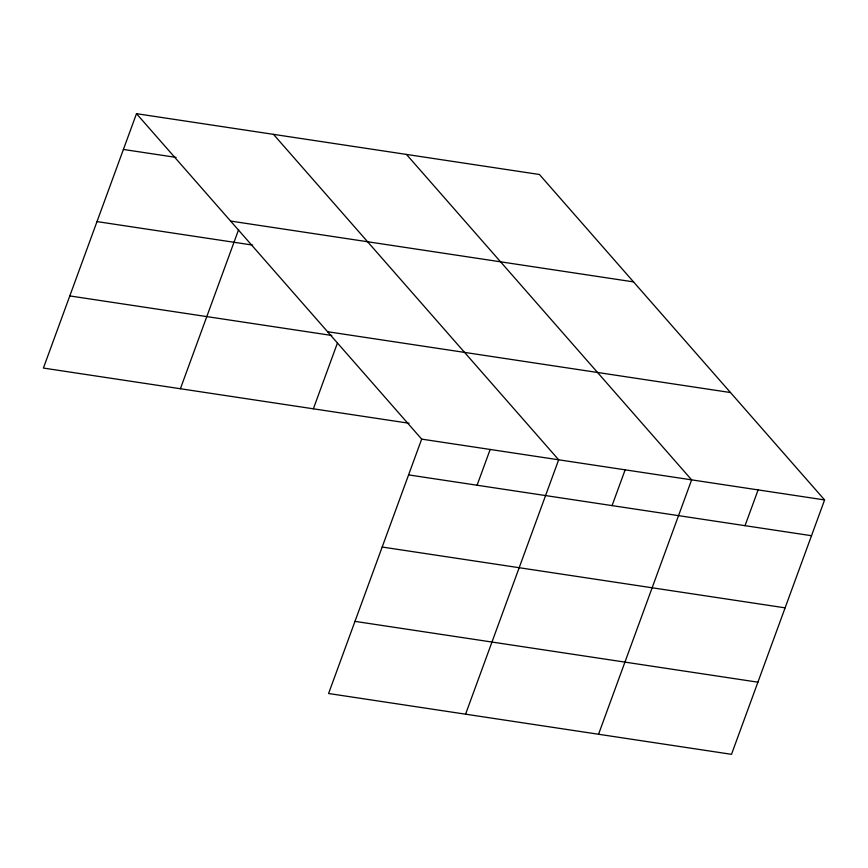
<?xml version="1.0" encoding="UTF-8"?>
<svg xmlns="http://www.w3.org/2000/svg" width="868" height="868" viewBox="0 0 868 868"><rect width="100%" height="100%" fill="white"/><g stroke="black" fill="none" stroke-linecap="round" stroke-linejoin="round"><path stroke-width="1.3" d="M136.493 113.675L421.674 439.121L328.581 693.51L731.507 754.325L824.6 499.935L539.419 174.49L136.493 113.675L43.4 368.065L409.099 423.259M180.392 388.745L238.624 229.619M313.359 408.817L337.446 343.001M477.075 485.234L490.17 449.461M465.574 714.19L558.666 459.79L273.485 134.356M612.059 505.61L625.155 469.827M598.54 734.252L691.633 479.863L406.452 154.417M745.026 525.672L758.122 489.899M123.397 149.448L176.096 157.401M230.606 221.069L633.531 281.883M96.999 221.59L252.61 245.08M327.561 331.717L730.487 392.542M69.798 295.923L331.782 335.46M421.674 439.121L824.6 499.935M408.578 474.894L811.504 535.708M382.18 547.035L785.106 607.85M354.979 621.369L757.905 682.183"/></g></svg>
